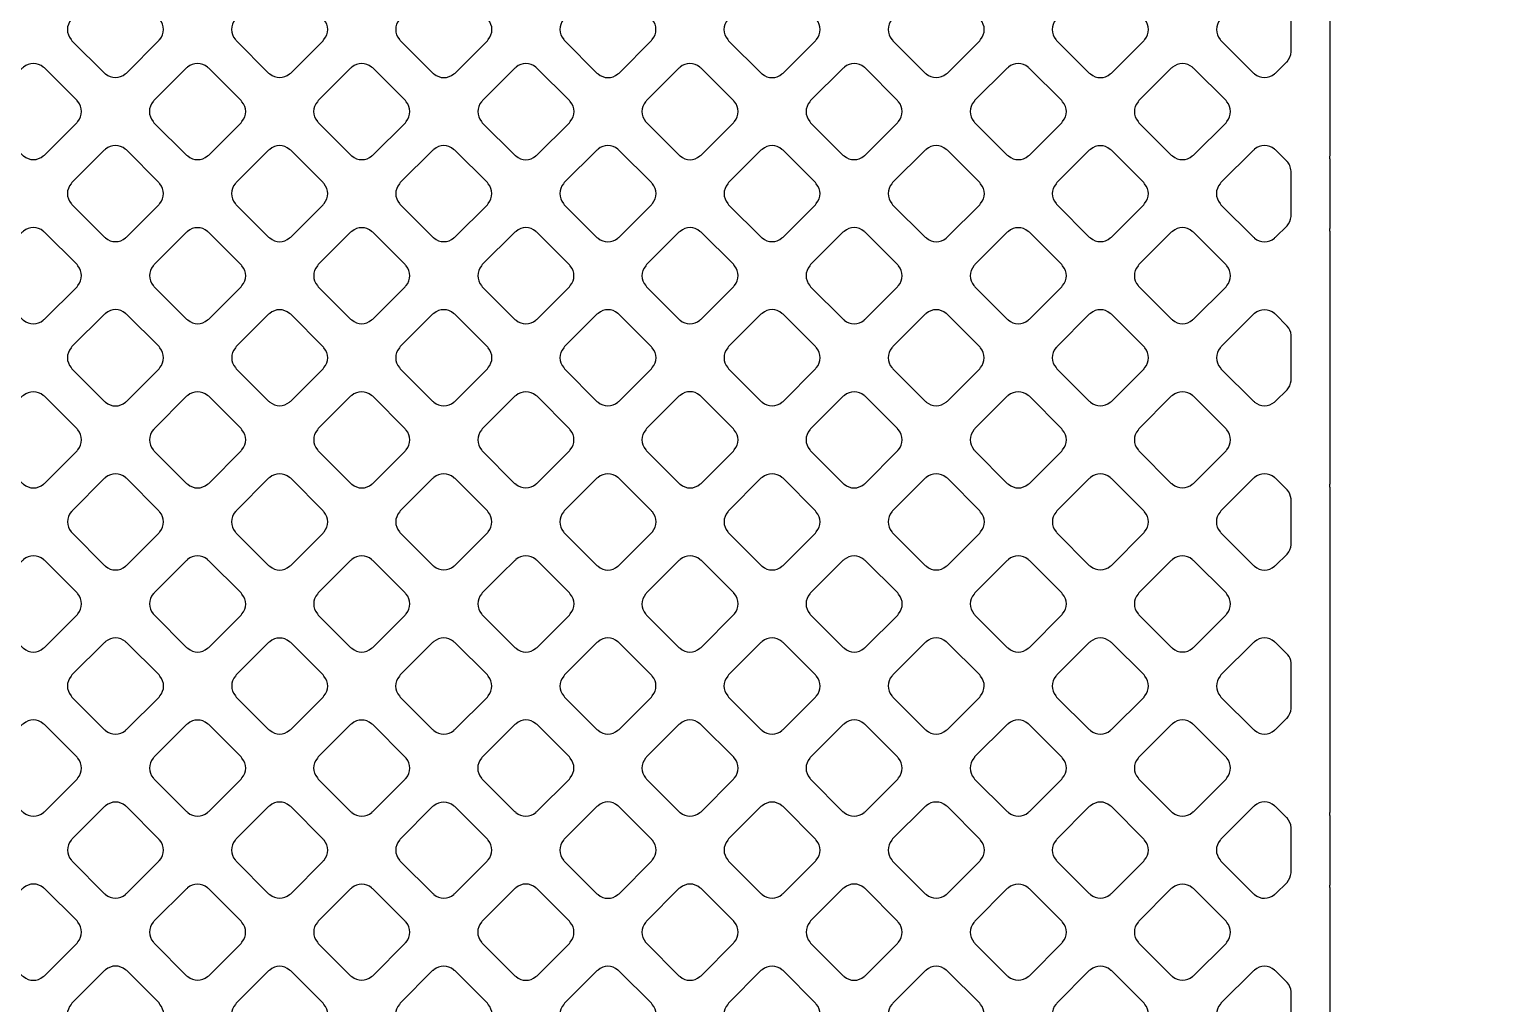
# Model space of a CAD drawing. Header units: millimetres. Extents: x 3440 to 3572, y 2 to 96.
# Drawn here: x 3539.65 to 3541.586, y 51.906 to 53.185 of the extents above; entities that cross this region are included whole.
import ezdxf

# ---------------------------------------------------------------- set-up
doc = ezdxf.new("R2010")
doc.units = ezdxf.units.MM
doc.header["$LTSCALE"] = 23.1
doc.layers.add('gbr-dxf', color=7, linetype='CONTINUOUS')
doc.layers.add('gbr-outline-dxf', color=2, linetype='CONTINUOUS')

msp = doc.modelspace()

# ---------------------------------------------------------------- linework, layer by layer
at = {"layer": 'gbr-dxf'}
for p, q in [((3541.3569, 53.4456), (3541.3569, 53.0185)), ((3541.3569, 53.0146), (3541.3569, 52.9231)), ((3541.3569, 52.9199), (3541.3569, 52.5874)), ((3541.3569, 52.5836), (3541.3569, 52.1564)), ((3541.3569, 52.1525), (3541.3569, 52.061)), ((3541.3569, 52.0579), (3541.3569, 51.7254))]:
    msp.add_line(p, q, dxfattribs=at)
at = {"layer": 'gbr-dxf', "linetype": 'Continuous'}
for points in [[(3539.7043, 53.1715, -0.095756), (3539.7053, 53.1699), (3539.7479, 53.1273, -0.091437), (3539.7494, 53.1264, 0.379731), (3539.7754, 53.1264, -0.096265), (3539.777, 53.1274), (3539.8196, 53.17, -0.095916), (3539.8206, 53.1716, 0.379731), (3539.8206, 53.1976, -0.100266), (3539.8196, 53.1993), (3539.777, 53.2419, -0.087638), (3539.7756, 53.2428, 0.379731), (3539.7496, 53.2428, -0.096265), (3539.7479, 53.2418), (3539.7053, 53.1992, -0.095916), (3539.7043, 53.1975, 0.379731)], [(3539.9198, 53.1717, -0.09572), (3539.9208, 53.1701), (3539.9635, 53.1274, -0.091913), (3539.9651, 53.1264, 0.379731), (3539.991, 53.1264, -0.09572), (3539.9927, 53.1274), (3540.0352, 53.1699, -0.096214), (3540.0362, 53.1716, 0.379672), (3540.0362, 53.1975, -0.092052), (3540.0353, 53.1991), (3539.9925, 53.2418, -0.096206), (3539.9909, 53.2428, 0.379214), (3539.9649, 53.2428, -0.095956), (3539.9633, 53.2418), (3539.9208, 53.1993, -0.096266), (3539.9198, 53.1977, 0.379731)], [(3540.1353, 53.1716, -0.086573), (3540.1362, 53.1701), (3540.179, 53.1273, -0.096931), (3540.1807, 53.1263, 0.379045), (3540.2066, 53.1264, -0.096103), (3540.2083, 53.1273), (3540.2509, 53.1699, -0.096266), (3540.2518, 53.1715, 0.379731), (3540.2518, 53.1975, -0.091558), (3540.2509, 53.1991), (3540.2082, 53.2418, -0.096266), (3540.2065, 53.2428, 0.379731), (3540.1806, 53.2428, -0.09572), (3540.1789, 53.2418), (3540.1363, 53.1992, -0.096214), (3540.1353, 53.1975, 0.379703)], [(3540.3509, 53.1975, 0.379293), (3540.351, 53.1715, -0.087848), (3540.3519, 53.17), (3540.3947, 53.1272, -0.083134), (3540.3961, 53.1264, 0.379289), (3540.422, 53.1263, -0.095506), (3540.4237, 53.1273), (3540.4663, 53.17, -0.095602), (3540.4673, 53.1716, 0.379293), (3540.4672, 53.1975, -0.083235), (3540.4664, 53.1989), (3540.4236, 53.2417, -0.087862), (3540.4221, 53.2427, 0.379506), (3540.3961, 53.2427, -0.098229), (3540.3945, 53.2417), (3540.3519, 53.1991, -0.095796)], [(3540.5664, 53.1715, -0.095756), (3540.5673, 53.1699), (3540.6101, 53.1272, -0.091265), (3540.6116, 53.1263, 0.379731), (3540.6376, 53.1263, -0.09572), (3540.6392, 53.1272), (3540.6818, 53.1699, -0.096266), (3540.6828, 53.1715, 0.379731), (3540.6828, 53.1975, -0.10007), (3540.6818, 53.1992), (3540.6391, 53.2419, -0.087639), (3540.6376, 53.2428, 0.379731), (3540.6117, 53.2428, -0.09572), (3540.61, 53.2418), (3540.5673, 53.1992, -0.095916), (3540.5664, 53.1975, 0.379731)], [(3540.782, 53.1716, -0.095756), (3540.783, 53.1699), (3540.8256, 53.1274, -0.091646), (3540.8271, 53.1264, 0.379731), (3540.8531, 53.1264, -0.09572), (3540.8548, 53.1274), (3540.8972, 53.1699, -0.098737), (3540.8982, 53.1715, 0.379672), (3540.8983, 53.1975, -0.09221), (3540.8973, 53.1991), (3540.8547, 53.2417, -0.095987), (3540.8531, 53.2427, 0.379075), (3540.8271, 53.2426, -0.096265), (3540.8255, 53.2417), (3540.783, 53.1992, -0.095916), (3540.782, 53.1975, 0.379731)], [(3540.9973, 53.1715, -0.08653), (3540.9982, 53.1701), (3541.041, 53.1273, -0.09904), (3541.0427, 53.1263, 0.379293), (3541.0687, 53.1263, -0.09367), (3541.0703, 53.1273), (3541.1129, 53.1699, -0.096332), (3541.1139, 53.1715, 0.379321), (3541.1139, 53.1975, -0.091581), (3541.113, 53.1991), (3541.0702, 53.2418, -0.095796), (3541.0686, 53.2428, 0.378815), (3541.0427, 53.2428, -0.095506), (3541.041, 53.2418), (3540.9983, 53.1991, -0.097464), (3540.9973, 53.1974, 0.378462)], [(3541.213, 53.1975, 0.379293), (3541.213, 53.1715, -0.087314), (3541.2139, 53.17), (3541.2567, 53.1273, -0.086956), (3541.2582, 53.1264, 0.379731), (3541.2841, 53.1264, -0.096265), (3541.2858, 53.1274), (3541.3006, 53.1422), (3541.3007, 53.1423, 0.180539), (3541.306, 53.1551), (3541.306, 53.215, 0.14695), (3541.3017, 53.2257), (3541.2856, 53.2418, -0.087301), (3541.2841, 53.2427, 0.379032), (3541.2582, 53.2427, -0.098229), (3541.2565, 53.2417), (3541.214, 53.1991, -0.095796)], [(3539.5966, 53.0638, -0.087748), (3539.5975, 53.0623), (3539.6403, 53.0195, -0.083134), (3539.6417, 53.0187, 0.379731), (3539.6677, 53.0187, -0.096265), (3539.6693, 53.0196), (3539.7069, 53.0573), (3539.7119, 53.0622, -0.095916), (3539.7129, 53.0639, 0.379731), (3539.7129, 53.0899, -0.082756), (3539.712, 53.0912), (3539.6692, 53.1341, -0.087515), (3539.6677, 53.135, 0.379731), (3539.6417, 53.135, -0.096265), (3539.6401, 53.134), (3539.5975, 53.0914, -0.095916), (3539.5966, 53.0898, 0.379731)], [(3539.812, 53.0639, -0.100032), (3539.813, 53.0622), (3539.8556, 53.0196, -0.095628), (3539.8573, 53.0186, 0.379731), (3539.8832, 53.0186, -0.096265), (3539.8849, 53.0196), (3539.9275, 53.0622, -0.095916), (3539.9285, 53.0638, 0.379731), (3539.9285, 53.0898, -0.096265), (3539.9275, 53.0914), (3539.8849, 53.134, -0.100054), (3539.8832, 53.135, 0.379731), (3539.8572, 53.135, -0.095756), (3539.8556, 53.1341), (3539.813, 53.0915, -0.096266), (3539.812, 53.0899, 0.379731)], [(3540.0276, 53.0898, 0.379293), (3540.0276, 53.0638, -0.083235), (3540.0285, 53.0624), (3540.0713, 53.0196, -0.096332), (3540.0729, 53.0186, 0.379289), (3540.0989, 53.0186, -0.095506), (3540.1005, 53.0196), (3540.1431, 53.0622, -0.095293), (3540.1441, 53.0638, 0.378161), (3540.1441, 53.0897, -0.08894), (3540.1432, 53.0912), (3540.1003, 53.1341, -0.09082), (3540.0987, 53.135, 0.378482), (3540.0728, 53.135, -0.095506), (3540.0712, 53.134), (3540.0285, 53.0914, -0.095602)], [(3540.2432, 53.0637, -0.089644), (3540.2441, 53.0622), (3540.2869, 53.0194, -0.085116), (3540.2883, 53.0185, 0.379162), (3540.3143, 53.0186, -0.096103), (3540.3159, 53.0196), (3540.3586, 53.0622, -0.095916), (3540.3596, 53.0639, 0.379731), (3540.3596, 53.0899, -0.087549), (3540.3586, 53.0913), (3540.3159, 53.134, -0.091913), (3540.3144, 53.135, 0.379731), (3540.2884, 53.135, -0.09572), (3540.2868, 53.134), (3540.2442, 53.0914, -0.096314), (3540.2432, 53.0897, 0.379982)], [(3540.4586, 53.0898, 0.379293), (3540.4586, 53.0638, -0.087748), (3540.4596, 53.0623), (3540.5025, 53.0194, -0.083134), (3540.5039, 53.0185, 0.379289), (3540.5298, 53.0185, -0.095506), (3540.5315, 53.0195), (3540.5741, 53.0621, -0.095602), (3540.5751, 53.0638, 0.379293), (3540.5751, 53.0897, -0.083235), (3540.5742, 53.0911), (3540.5313, 53.134, -0.087978), (3540.5298, 53.135, 0.379672), (3540.5038, 53.135, -0.095612), (3540.5022, 53.134), (3540.4596, 53.0914, -0.095602)], [(3540.6742, 53.0637, -0.095756), (3540.6752, 53.0621), (3540.7177, 53.0195, -0.091646), (3540.7193, 53.0186, 0.379731), (3540.7453, 53.0186, -0.09572), (3540.7469, 53.0195), (3540.7895, 53.0622, -0.096266), (3540.7905, 53.0638, 0.379731), (3540.7905, 53.0898, -0.100032), (3540.7895, 53.0915), (3540.7469, 53.1341, -0.087515), (3540.7455, 53.135, 0.379731), (3540.7195, 53.135, -0.096265), (3540.7178, 53.134), (3540.6752, 53.0913, -0.095916), (3540.6742, 53.0897, 0.379731)], [(3540.8896, 53.0638, -0.082792), (3540.8905, 53.0624), (3540.9334, 53.0196, -0.095602), (3540.935, 53.0186, 0.379293), (3540.961, 53.0186, -0.095956), (3540.9626, 53.0196), (3541.0051, 53.0621, -0.093929), (3541.0061, 53.0637, 0.379731), (3541.0061, 53.0897, -0.087549), (3541.0052, 53.0912), (3540.9623, 53.134, -0.091848), (3540.9608, 53.135, 0.37859), (3540.9349, 53.135, -0.095719), (3540.9332, 53.134), (3540.8906, 53.0914, -0.095935), (3540.8896, 53.0898, 0.379287)], [(3541.1052, 53.0637, -0.087131), (3541.1061, 53.0622), (3541.1487, 53.0196, -0.100011), (3541.1504, 53.0186, 0.378814), (3541.1763, 53.0186, -0.097885), (3541.178, 53.0196), (3541.2207, 53.0622, -0.095796), (3541.2216, 53.0639, 0.379293), (3541.2216, 53.0898, -0.092348), (3541.2207, 53.0914), (3541.1781, 53.134, -0.095916), (3541.1764, 53.1349, 0.379731), (3541.1505, 53.1349, -0.096265), (3541.1488, 53.134), (3541.1062, 53.0913, -0.098), (3541.1052, 53.0896, 0.378936)], [(3539.7043, 52.9562, -0.091558), (3539.7052, 52.9546), (3539.748, 52.9118, -0.087638), (3539.7495, 52.9109, 0.379731), (3539.7755, 52.9109, -0.096265), (3539.7771, 52.9118), (3539.8196, 52.9543, -0.095916), (3539.8206, 52.956, 0.379731), (3539.8206, 52.982, -0.096265), (3539.8196, 52.9836), (3539.7768, 53.0264, -0.083076), (3539.7754, 53.0273, 0.379731), (3539.7495, 53.0273, -0.09572), (3539.7478, 53.0263), (3539.7053, 52.9838, -0.096266), (3539.7043, 52.9821, 0.379731)], [(3539.9198, 52.9561, -0.100032), (3539.9208, 52.9543), (3539.9634, 52.9117, -0.096266), (3539.9651, 52.9108, 0.379731), (3539.991, 52.9108, -0.09572), (3539.9927, 52.9117), (3540.0353, 52.9544, -0.095916), (3540.0363, 52.956, 0.379731), (3540.0363, 52.982, -0.096265), (3540.0353, 52.9836), (3539.9927, 53.0262, -0.100054), (3539.991, 53.0272, 0.379731), (3539.965, 53.0272, -0.096265), (3539.9634, 53.0262), (3539.9208, 52.9837, -0.096266), (3539.9198, 52.982, 0.379731)], [(3540.1354, 52.9819, 0.379293), (3540.1354, 52.956, -0.082756), (3540.1363, 52.9546), (3540.179, 52.9119, -0.096111), (3540.1806, 52.9109, 0.379321), (3540.2066, 52.9109, -0.095506), (3540.2082, 52.9119), (3540.2508, 52.9545, -0.095293), (3540.2518, 52.9561, 0.378252), (3540.2518, 52.982, -0.088275), (3540.2509, 52.9835), (3540.2081, 53.0262, -0.09291), (3540.2065, 53.0272, 0.37859), (3540.1806, 53.0272, -0.095719), (3540.179, 53.0262), (3540.1364, 52.9836, -0.095796)], [(3540.3508, 52.9561, -0.090394), (3540.3518, 52.9545), (3540.3947, 52.9116, -0.086295), (3540.3961, 52.9107, 0.379293), (3540.4221, 52.9107, -0.094048), (3540.4237, 52.9117), (3540.4664, 52.9544, -0.096266), (3540.4674, 52.9561, 0.379731), (3540.4674, 52.982, -0.087314), (3540.4665, 52.9835), (3540.4236, 53.0263, -0.091964), (3540.4221, 53.0273, 0.379731), (3540.3961, 53.0273, -0.096265), (3540.3945, 53.0263), (3540.3518, 52.9836, -0.096128), (3540.3508, 52.982, 0.379155)], [(3540.5665, 52.956, -0.09148), (3540.5674, 52.9545), (3540.6101, 52.9118, -0.090082), (3540.6116, 52.9109, 0.379543), (3540.6376, 52.9109, -0.096117), (3540.6392, 52.9118), (3540.6817, 52.9543, -0.095916), (3540.6827, 52.956, 0.379731), (3540.6827, 52.982, -0.096265), (3540.6817, 52.9836), (3540.639, 53.0263, -0.083081), (3540.6376, 53.0272, 0.379415), (3540.6117, 53.0272, -0.098229), (3540.61, 53.0262), (3540.5674, 52.9836, -0.095796), (3540.5665, 52.982, 0.378815)], [(3540.7819, 52.9561, -0.100032), (3540.7829, 52.9543), (3540.8255, 52.9117, -0.096214), (3540.8272, 52.9108, 0.379672), (3540.8531, 52.9107, -0.095612), (3540.8547, 52.9117), (3540.8974, 52.9544, -0.095589), (3540.8984, 52.956, 0.378718), (3540.8984, 52.9819, -0.098137), (3540.8974, 52.9836), (3540.8548, 53.0262, -0.099711), (3540.8531, 53.0272, 0.379214), (3540.8271, 53.0272, -0.096625), (3540.8255, 53.0262), (3540.7829, 52.9837, -0.096266), (3540.7819, 52.982, 0.379731)], [(3540.9975, 52.956, -0.083235), (3540.9984, 52.9546), (3541.0411, 52.9119, -0.095916), (3541.0427, 52.9109, 0.379731), (3541.0687, 52.9109, -0.096265), (3541.0703, 52.9119), (3541.1128, 52.9544, -0.096314), (3541.1138, 52.956, 0.379982), (3541.1138, 52.982, -0.087034), (3541.1129, 52.9835), (3541.0702, 53.0262, -0.093673), (3541.0686, 53.0271, 0.379069), (3541.0427, 53.0271, -0.098229), (3541.041, 53.0261), (3540.9985, 52.9836, -0.095916), (3540.9975, 52.982, 0.379731)], [(3541.2129, 52.982, 0.378209), (3541.2129, 52.9561, -0.096842), (3541.2139, 52.9544), (3541.2566, 52.9117, -0.097357), (3541.2582, 52.9107, 0.379062), (3541.2841, 52.9107, -0.096225), (3541.2858, 52.9117), (3541.3007, 52.9266), (3541.3007, 52.9267, 0.173705), (3541.306, 52.939), (3541.306, 52.9984, 0.101113), (3541.3042, 53.0062, 0.079067), (3541.3007, 53.0114, -0.034501), (3541.3005, 53.0115), (3541.2857, 53.0264, -0.088207), (3541.2842, 53.0273, 0.379321), (3541.2582, 53.0273, -0.09527), (3541.2566, 53.0263), (3541.2138, 52.9836, -0.095293)], [(3539.5964, 52.8483, -0.091558), (3539.5974, 52.8467), (3539.6402, 52.8039, -0.087516), (3539.6417, 52.803, 0.379731), (3539.6677, 52.803, -0.09572), (3539.6693, 52.804), (3539.712, 52.8467, -0.096266), (3539.713, 52.8484, 0.379731), (3539.713, 52.8743, -0.087314), (3539.7121, 52.8758), (3539.6693, 52.9186, -0.091913), (3539.6677, 52.9196, 0.379731), (3539.6417, 52.9196, -0.09572), (3539.6401, 52.9186), (3539.5974, 52.8759, -0.096266), (3539.5964, 52.8743, 0.379731)], [(3539.8121, 52.8484, -0.09572), (3539.8131, 52.8467), (3539.8558, 52.804, -0.091913), (3539.8574, 52.8031, 0.379731), (3539.8834, 52.8031, -0.095865), (3539.885, 52.804), (3539.9275, 52.8465, -0.095628), (3539.9285, 52.8482, 0.379731), (3539.9285, 52.8742, -0.091745), (3539.9275, 52.8757), (3539.8848, 52.9184, -0.096121), (3539.8832, 52.9194, 0.379731), (3539.8572, 52.9194, -0.09572), (3539.8556, 52.9184), (3539.8131, 52.876, -0.096266), (3539.8121, 52.8743, 0.379731)], [(3540.0277, 52.8482, -0.099825), (3540.0287, 52.8465), (3540.0711, 52.804, -0.095958), (3540.0728, 52.8031, 0.379731), (3540.0987, 52.8031, -0.09572), (3540.1004, 52.804), (3540.143, 52.8467, -0.096266), (3540.144, 52.8483, 0.379731), (3540.144, 52.8743, -0.09572), (3540.143, 52.8759), (3540.1005, 52.9184, -0.100054), (3540.0988, 52.9194, 0.379731), (3540.0728, 52.9194, -0.096265), (3540.0712, 52.9184), (3540.0286, 52.8758, -0.095916), (3540.0277, 52.8742, 0.379731)], [(3540.2431, 52.8743, 0.379214), (3540.2431, 52.8483, -0.087784), (3540.244, 52.8468), (3540.287, 52.8039, -0.083134), (3540.2884, 52.803, 0.379289), (3540.3143, 52.803, -0.095506), (3540.316, 52.804), (3540.3586, 52.8467, -0.097795), (3540.3596, 52.8483, 0.378499), (3540.3596, 52.8742, -0.0827), (3540.3587, 52.8756), (3540.3157, 52.9186, -0.087645), (3540.3143, 52.9195, 0.378633), (3540.2884, 52.9195, -0.095886), (3540.2867, 52.9185), (3540.2441, 52.8759, -0.095602)], [(3540.4587, 52.8482, -0.09082), (3540.4596, 52.8467), (3540.5024, 52.8039, -0.08661), (3540.5038, 52.803, 0.378984), (3540.5298, 52.803, -0.096117), (3540.5314, 52.804), (3540.5391, 52.8118), (3540.5741, 52.8467, -0.096214), (3540.5751, 52.8484, 0.379672), (3540.5751, 52.8743, -0.087343), (3540.5742, 52.8758), (3540.5314, 52.9185, -0.091703), (3540.5299, 52.9195, 0.379293), (3540.5039, 52.9194, -0.096625), (3540.5023, 52.9185), (3540.4597, 52.8758, -0.098), (3540.4587, 52.8742, 0.378845)], [(3540.6742, 52.8743, 0.379293), (3540.6742, 52.8483, -0.092348), (3540.6751, 52.8468), (3540.718, 52.804, -0.087638), (3540.7194, 52.803, 0.379731), (3540.7454, 52.803, -0.095756), (3540.747, 52.804), (3540.7895, 52.8465, -0.096023), (3540.7905, 52.8482, 0.379672), (3540.7905, 52.8741, -0.096157), (3540.7896, 52.8757), (3540.7467, 52.9186, -0.083), (3540.7453, 52.9195, 0.378906), (3540.7194, 52.9195, -0.095866), (3540.7177, 52.9185), (3540.6751, 52.8759, -0.095796)], [(3540.8897, 52.8742, 0.379293), (3540.8897, 52.8482, -0.100032), (3540.8907, 52.8465), (3540.9332, 52.804, -0.096023), (3540.9348, 52.8031, 0.379672), (3540.9608, 52.803, -0.096157), (3540.9624, 52.804), (3541.0051, 52.8467, -0.095796), (3541.0061, 52.8483, 0.379293), (3541.0061, 52.8743, -0.096625), (3541.0051, 52.8759), (3540.9626, 52.9184, -0.100151), (3540.9609, 52.9194, 0.379289), (3540.9349, 52.9194, -0.095866), (3540.9333, 52.9184), (3540.8907, 52.8758, -0.095796)], [(3541.1052, 52.8742, 0.379293), (3541.1052, 52.8483, -0.083235), (3541.1061, 52.8469), (3541.1489, 52.8041, -0.096332), (3541.1505, 52.8031, 0.379289), (3541.1765, 52.8031, -0.095506), (3541.1781, 52.804), (3541.2207, 52.8466, -0.095364), (3541.2216, 52.8482, 0.378209), (3541.2216, 52.8741, -0.090394), (3541.2207, 52.8757), (3541.1778, 52.9185, -0.090119), (3541.1763, 52.9195, 0.379075), (3541.1504, 52.9194, -0.09572), (3541.1487, 52.9185), (3541.1061, 52.8759, -0.095602)], [(3539.7043, 52.7405, -0.09572), (3539.7053, 52.7389), (3539.748, 52.6962, -0.091913), (3539.7495, 52.6952, 0.379731), (3539.7755, 52.6952, -0.09572), (3539.7771, 52.6962), (3539.8198, 52.7388, -0.096266), (3539.8207, 52.7405, 0.379731), (3539.8207, 52.7664, -0.100032), (3539.8197, 52.7681), (3539.777, 52.8109, -0.087516), (3539.7756, 52.8118, 0.379731), (3539.7496, 52.8118, -0.09572), (3539.7479, 52.8108), (3539.7053, 52.7681, -0.096266), (3539.7043, 52.7665, 0.379731)], [(3539.92, 52.7405, -0.096265), (3539.9209, 52.7389), (3539.9635, 52.6963, -0.091913), (3539.9651, 52.6954, 0.379731), (3539.991, 52.6954, -0.09572), (3539.9927, 52.6963), (3540.0352, 52.7388, -0.096266), (3540.0362, 52.7405, 0.379731), (3540.0362, 52.7665, -0.091558), (3540.0352, 52.768), (3539.9926, 52.8106, -0.095916), (3539.991, 52.8116, 0.379731), (3539.965, 52.8116, -0.096265), (3539.9634, 52.8106), (3539.9209, 52.7681, -0.095916), (3539.92, 52.7665, 0.379731)], [(3540.1353, 52.7405, -0.087314), (3540.1362, 52.739), (3540.1789, 52.6963, -0.09979), (3540.1806, 52.6953, 0.379731), (3540.2066, 52.6953, -0.09572), (3540.2082, 52.6962), (3540.2509, 52.7389, -0.096266), (3540.2518, 52.7405, 0.379731), (3540.2518, 52.7665, -0.091558), (3540.2509, 52.768), (3540.2082, 52.8107, -0.096266), (3540.2065, 52.8117, 0.379731), (3540.1806, 52.8117, -0.09572), (3540.1789, 52.8107), (3540.1363, 52.7681, -0.096266), (3540.1353, 52.7664, 0.379731)], [(3540.351, 52.7405, -0.087686), (3540.3519, 52.739), (3540.3947, 52.6962, -0.083651), (3540.3961, 52.6953, 0.379289), (3540.422, 52.6953, -0.095866), (3540.4237, 52.6963), (3540.4663, 52.739, -0.098124), (3540.4673, 52.7406, 0.378499), (3540.4673, 52.7665, -0.082324), (3540.4664, 52.7679), (3540.4236, 52.8108, -0.086829), (3540.4221, 52.8117, 0.378482), (3540.3962, 52.8117, -0.097902), (3540.3945, 52.8107), (3540.3519, 52.7681, -0.098209), (3540.351, 52.7664, 0.379506)], [(3540.5664, 52.7665, 0.379032), (3540.5664, 52.7406, -0.096333), (3540.5674, 52.7389), (3540.6102, 52.6961, -0.089379), (3540.6117, 52.6952, 0.378821), (3540.6376, 52.6952, -0.096119), (3540.6392, 52.6962), (3540.6818, 52.7388, -0.096266), (3540.6828, 52.7405, 0.379731), (3540.6828, 52.7664, -0.100032), (3540.6818, 52.7681), (3540.6391, 52.8109, -0.087857), (3540.6376, 52.8118, 0.379672), (3540.6117, 52.8118, -0.096157), (3540.61, 52.8108), (3540.5673, 52.7681, -0.096105)], [(3540.782, 52.7405, -0.096265), (3540.783, 52.7389), (3540.8256, 52.6963, -0.091964), (3540.8271, 52.6954, 0.379731), (3540.8531, 52.6954, -0.096265), (3540.8548, 52.6963), (3540.8973, 52.7388, -0.095916), (3540.8982, 52.7405, 0.379731), (3540.8982, 52.7665, -0.091745), (3540.8973, 52.768), (3540.8547, 52.8106, -0.095916), (3540.8531, 52.8116, 0.379731), (3540.8271, 52.8116, -0.096265), (3540.8255, 52.8106), (3540.783, 52.7681, -0.095916), (3540.782, 52.7665, 0.379731)], [(3540.9973, 52.7664, 0.379293), (3540.9974, 52.7405, -0.087748), (3540.9983, 52.739), (3541.041, 52.6963, -0.09979), (3541.0427, 52.6953, 0.379289), (3541.0686, 52.6952, -0.095866), (3541.0703, 52.6962), (3541.113, 52.7389, -0.095602), (3541.1139, 52.7405, 0.379214), (3541.1139, 52.7665, -0.092348), (3541.113, 52.768), (3541.0703, 52.8107, -0.096332), (3541.0686, 52.8117, 0.379289), (3541.0427, 52.8117, -0.095506), (3541.041, 52.8108), (3540.9983, 52.768, -0.095602)], [(3541.2131, 52.7406, -0.095756), (3541.214, 52.7389), (3541.2566, 52.6963, -0.095535), (3541.2582, 52.6954, 0.379293), (3541.2842, 52.6954, -0.096625), (3541.2858, 52.6964), (3541.3007, 52.7112), (3541.3007, 52.7113, 0.169784), (3541.306, 52.7233), (3541.306, 52.7833, 0.165568), (3541.3011, 52.7952), (3541.2857, 52.8106, -0.095796), (3541.2841, 52.8116, 0.379293), (3541.2581, 52.8116, -0.095956), (3541.2565, 52.8106), (3541.2141, 52.7681, -0.096214), (3541.2131, 52.7665, 0.379672)], [(3539.5966, 52.6328, -0.087314), (3539.5975, 52.6313), (3539.6404, 52.5884, -0.083056), (3539.6418, 52.5875, 0.379731), (3539.6678, 52.5875, -0.09572), (3539.6694, 52.5885), (3539.712, 52.6311, -0.096266), (3539.713, 52.6327, 0.379731), (3539.713, 52.6587, -0.082756), (3539.7121, 52.6601), (3539.6692, 52.703, -0.087516), (3539.6677, 52.7039, 0.379731), (3539.6417, 52.7039, -0.09572), (3539.6401, 52.703), (3539.5975, 52.6604, -0.096266), (3539.5966, 52.6588, 0.379731)], [(3539.8121, 52.6327, -0.099812), (3539.8131, 52.631), (3539.8556, 52.5885, -0.095628), (3539.8573, 52.5875, 0.379731), (3539.8832, 52.5875, -0.096265), (3539.8849, 52.5885), (3539.9275, 52.6311, -0.095916), (3539.9285, 52.6328, 0.379731), (3539.9285, 52.6588, -0.096265), (3539.9275, 52.6604), (3539.885, 52.7029, -0.09979), (3539.8833, 52.7039, 0.379731), (3539.8573, 52.7039, -0.09572), (3539.8557, 52.7029), (3539.8131, 52.6603, -0.096266), (3539.8121, 52.6587, 0.379731)], [(3540.0277, 52.6328, -0.09572), (3540.0286, 52.6312), (3540.0713, 52.5885, -0.091913), (3540.0729, 52.5875, 0.379731), (3540.0989, 52.5875, -0.09572), (3540.1005, 52.5885), (3540.143, 52.631, -0.096266), (3540.144, 52.6327, 0.379731), (3540.144, 52.6586, -0.091558), (3540.143, 52.6602), (3540.1003, 52.7029, -0.096266), (3540.0987, 52.7039, 0.379731), (3540.0727, 52.7039, -0.09572), (3540.0711, 52.7029), (3540.0286, 52.6604, -0.096266), (3540.0277, 52.6588, 0.379731)], [(3540.2431, 52.6327, -0.087248), (3540.244, 52.6312), (3540.2866, 52.5886, -0.099849), (3540.2883, 52.5876, 0.379293), (3540.3143, 52.5876, -0.096625), (3540.3159, 52.5886), (3540.3585, 52.6312, -0.096627), (3540.3595, 52.6328, 0.379229), (3540.3596, 52.6588, -0.09148), (3540.3586, 52.6603), (3540.316, 52.703, -0.095602), (3540.3143, 52.7039, 0.379293), (3540.2884, 52.7039, -0.095956), (3540.2867, 52.7029), (3540.2441, 52.6603, -0.096111), (3540.2431, 52.6586, 0.379321)], [(3540.4587, 52.6328, -0.091745), (3540.4596, 52.6313), (3540.5024, 52.5884, -0.087516), (3540.5039, 52.5875, 0.379731), (3540.5299, 52.5875, -0.09572), (3540.5315, 52.5885), (3540.574, 52.631, -0.096214), (3540.575, 52.6327, 0.379672), (3540.575, 52.6586, -0.096462), (3540.5741, 52.6603), (3540.5312, 52.7031, -0.084029), (3540.5298, 52.704, 0.379293), (3540.5039, 52.704, -0.095956), (3540.5022, 52.703), (3540.4707, 52.6715), (3540.4596, 52.6604, -0.095935), (3540.4587, 52.6588, 0.379731)], [(3540.6742, 52.6327, -0.095), (3540.6752, 52.6311), (3540.7178, 52.5885, -0.09052), (3540.7193, 52.5875, 0.379293), (3540.7453, 52.5875, -0.096625), (3540.7469, 52.5885), (3540.7895, 52.6311, -0.095916), (3540.7905, 52.6328, 0.379731), (3540.7905, 52.6587, -0.099825), (3540.7895, 52.6604), (3540.7469, 52.703, -0.086956), (3540.7455, 52.7039, 0.379731), (3540.7195, 52.7039, -0.096265), (3540.7178, 52.703), (3540.6752, 52.6603, -0.098209), (3540.6742, 52.6587, 0.379155)], [(3540.8897, 52.6328, -0.096265), (3540.8907, 52.6312), (3540.9334, 52.5885, -0.091964), (3540.935, 52.5875, 0.379731), (3540.9609, 52.5875, -0.096265), (3540.9626, 52.5885), (3541.0051, 52.631, -0.095916), (3541.0061, 52.6327, 0.379731), (3541.0061, 52.6586, -0.091745), (3541.0051, 52.6602), (3540.9624, 52.7029, -0.095916), (3540.9608, 52.7039, 0.379731), (3540.9348, 52.7039, -0.095756), (3540.9332, 52.7029), (3540.8907, 52.6604, -0.095628), (3540.8897, 52.6588, 0.379731)], [(3541.1052, 52.6326, -0.087314), (3541.1061, 52.6312), (3541.1487, 52.5886, -0.100115), (3541.1504, 52.5876, 0.379672), (3541.1763, 52.5875, -0.096157), (3541.178, 52.5885), (3541.2207, 52.6312, -0.095796), (3541.2216, 52.6328, 0.378943), (3541.2216, 52.6588, -0.092061), (3541.2207, 52.6603), (3541.1781, 52.703, -0.095602), (3541.1764, 52.7039, 0.379293), (3541.1505, 52.7039, -0.095956), (3541.1488, 52.7029), (3541.1062, 52.6602, -0.096266), (3541.1052, 52.6586, 0.379731)], [(3539.7044, 52.525, -0.091685), (3539.7054, 52.5234), (3539.7481, 52.4807, -0.087297), (3539.7495, 52.4798, 0.379731), (3539.7755, 52.4798, -0.09572), (3539.7771, 52.4808), (3539.8196, 52.5233, -0.096266), (3539.8206, 52.5249, 0.379731), (3539.8206, 52.5509, -0.096248), (3539.8196, 52.5526), (3539.777, 52.5952, -0.083134), (3539.7756, 52.5961, 0.379731), (3539.7496, 52.5961, -0.096265), (3539.7479, 52.5952), (3539.7054, 52.5526, -0.095916), (3539.7044, 52.551, 0.379731)], [(3539.9198, 52.525, -0.099825), (3539.9208, 52.5233), (3539.9634, 52.4807, -0.096266), (3539.9651, 52.4797, 0.379731), (3539.991, 52.4797, -0.09572), (3539.9927, 52.4807), (3540.0353, 52.5233, -0.096266), (3540.0363, 52.525, 0.379731), (3540.0363, 52.5509, -0.096225), (3540.0353, 52.5526), (3539.9927, 52.5952, -0.100054), (3539.991, 52.5962, 0.379731), (3539.965, 52.5962, -0.096265), (3539.9634, 52.5952), (3539.9208, 52.5526, -0.095916), (3539.9198, 52.551, 0.379731)], [(3540.1354, 52.5249, -0.082756), (3540.1363, 52.5235), (3540.179, 52.4809, -0.096332), (3540.1806, 52.4799, 0.379289), (3540.2066, 52.4799, -0.095778), (3540.2082, 52.4808), (3540.2331, 52.5057), (3540.2508, 52.5234, -0.096227), (3540.2517, 52.525, 0.379324), (3540.2517, 52.5509, -0.087254), (3540.2508, 52.5524), (3540.2081, 52.5952, -0.091364), (3540.2065, 52.5961, 0.379214), (3540.1806, 52.5961, -0.096625), (3540.1789, 52.5951), (3540.1364, 52.5525, -0.096266), (3540.1354, 52.5509, 0.379731)], [(3540.3508, 52.525, -0.091663), (3540.3518, 52.5234), (3540.3946, 52.4806, -0.087638), (3540.3961, 52.4797, 0.379321), (3540.422, 52.4797, -0.09527), (3540.4236, 52.4806), (3540.4664, 52.5234, -0.095602), (3540.4674, 52.525, 0.378943), (3540.4674, 52.551, -0.087343), (3540.4665, 52.5524), (3540.4236, 52.5953, -0.091364), (3540.4221, 52.5962, 0.379293), (3540.3961, 52.5962, -0.095956), (3540.3945, 52.5952), (3540.3518, 52.5526, -0.096266), (3540.3508, 52.5509, 0.379731)], [(3540.5665, 52.525, -0.091685), (3540.5674, 52.5234), (3540.6101, 52.4807, -0.087297), (3540.6116, 52.4798, 0.379731), (3540.6376, 52.4798, -0.09572), (3540.6392, 52.4808), (3540.6817, 52.5233, -0.096227), (3540.6827, 52.525, 0.379494), (3540.6827, 52.5509, -0.098572), (3540.6817, 52.5526), (3540.639, 52.5953, -0.083374), (3540.6376, 52.5962, 0.379245), (3540.6117, 52.5962, -0.096265), (3540.61, 52.5952), (3540.5675, 52.5526, -0.095916), (3540.5665, 52.551, 0.379731)], [(3540.7819, 52.5251, -0.099313), (3540.7829, 52.5234), (3540.8256, 52.4807, -0.093281), (3540.8272, 52.4797, 0.378695), (3540.8531, 52.4797, -0.096157), (3540.8548, 52.4807), (3540.8974, 52.5233, -0.095796), (3540.8984, 52.525, 0.379293), (3540.8984, 52.5509, -0.09572), (3540.8974, 52.5526), (3540.8548, 52.5952, -0.09979), (3540.8531, 52.5962, 0.379731), (3540.8271, 52.5962, -0.09572), (3540.8255, 52.5952), (3540.7829, 52.5526, -0.095935), (3540.7819, 52.551, 0.378845)], [(3540.9975, 52.5509, 0.37908), (3540.9975, 52.525, -0.085575), (3540.9984, 52.5235), (3541.0411, 52.4808, -0.095602), (3541.0427, 52.4799, 0.379293), (3541.0687, 52.4799, -0.095956), (3541.0703, 52.4809), (3541.1128, 52.5234, -0.096266), (3541.1138, 52.525, 0.379731), (3541.1138, 52.551, -0.08798), (3541.1129, 52.5524), (3541.0702, 52.5951, -0.092342), (3541.0686, 52.5961, 0.379506), (3541.0427, 52.5961, -0.098229), (3541.041, 52.5951), (3540.9984, 52.5525, -0.095602)], [(3541.2129, 52.525, -0.087305), (3541.2138, 52.5235), (3541.2567, 52.4806, -0.086842), (3541.2582, 52.4797, 0.379214), (3541.2841, 52.4797, -0.096625), (3541.2858, 52.4807), (3541.301, 52.4958, 0.169599), (3541.306, 52.508), (3541.306, 52.5683, 0.161383), (3541.3011, 52.5799), (3541.2858, 52.5952, -0.096314), (3541.2841, 52.5962, 0.379289), (3541.2582, 52.5962, -0.095506), (3541.2566, 52.5953), (3541.2138, 52.5525, -0.095935), (3541.2129, 52.5509, 0.379196)], [(3539.5966, 52.4171, -0.091685), (3539.5975, 52.4156), (3539.6402, 52.3729, -0.087297), (3539.6417, 52.372, 0.379731), (3539.6677, 52.372, -0.09572), (3539.6693, 52.373), (3539.712, 52.4157, -0.096266), (3539.713, 52.4173, 0.379731), (3539.713, 52.4433, -0.087314), (3539.7121, 52.4448), (3539.6694, 52.4875, -0.091964), (3539.6678, 52.4884, 0.379731), (3539.6419, 52.4884, -0.096265), (3539.6402, 52.4874), (3539.5975, 52.4448, -0.095916), (3539.5966, 52.4431, 0.379731)], [(3539.8121, 52.4173, -0.09572), (3539.8131, 52.4157), (3539.8558, 52.373, -0.091913), (3539.8574, 52.372, 0.379731), (3539.8834, 52.372, -0.09572), (3539.885, 52.373), (3539.9275, 52.4155, -0.096266), (3539.9285, 52.4171, 0.379731), (3539.9285, 52.4431, -0.092139), (3539.9275, 52.4447), (3539.8848, 52.4874, -0.096558), (3539.8832, 52.4884, 0.379731), (3539.8572, 52.4884, -0.09572), (3539.8556, 52.4874), (3539.8131, 52.4449, -0.096266), (3539.8121, 52.4433, 0.379731)], [(3540.0277, 52.4172, -0.100032), (3540.0287, 52.4155), (3540.0711, 52.373, -0.096266), (3540.0728, 52.372, 0.379731), (3540.0987, 52.372, -0.09572), (3540.1004, 52.373), (3540.143, 52.4156, -0.096266), (3540.144, 52.4173, 0.379731), (3540.144, 52.4432, -0.09572), (3540.143, 52.4449), (3540.1005, 52.4874, -0.09979), (3540.0988, 52.4884, 0.379731), (3540.0728, 52.4884, -0.09572), (3540.0712, 52.4874), (3540.0286, 52.4448, -0.096266), (3540.0277, 52.4432, 0.379731)], [(3540.2431, 52.4173, -0.087748), (3540.244, 52.4158), (3540.287, 52.3729, -0.083056), (3540.2884, 52.372, 0.379731), (3540.3143, 52.372, -0.09572), (3540.316, 52.373), (3540.3586, 52.4156, -0.096266), (3540.3596, 52.4172, 0.379731), (3540.3596, 52.4432, -0.083522), (3540.3587, 52.4446), (3540.3157, 52.4875, -0.087516), (3540.3143, 52.4884, 0.379731), (3540.2883, 52.4884, -0.09572), (3540.2867, 52.4874), (3540.269, 52.4697), (3540.2441, 52.4449, -0.095916), (3540.2431, 52.4432, 0.379731)], [(3540.4586, 52.4431, 0.379293), (3540.4586, 52.4171, -0.09185), (3540.4596, 52.4156), (3540.5023, 52.3729, -0.087638), (3540.5038, 52.372, 0.379289), (3540.5297, 52.372, -0.095506), (3540.5313, 52.3729), (3540.5741, 52.4157, -0.095602), (3540.5751, 52.4173, 0.379293), (3540.5751, 52.4433, -0.087748), (3540.5742, 52.4448), (3540.5315, 52.4875, -0.092072), (3540.5299, 52.4884, 0.379506), (3540.504, 52.4884, -0.098229), (3540.5023, 52.4874), (3540.4596, 52.4447, -0.095796)], [(3540.6742, 52.4173, -0.095612), (3540.6752, 52.4157), (3540.7179, 52.373, -0.091703), (3540.7195, 52.372, 0.378943), (3540.7454, 52.372, -0.095506), (3540.747, 52.373), (3540.7896, 52.4156, -0.095364), (3540.7906, 52.4172, 0.378209), (3540.7906, 52.4431, -0.093319), (3540.7896, 52.4447), (3540.7469, 52.4874, -0.097678), (3540.7452, 52.4884, 0.379032), (3540.7193, 52.4884, -0.095973), (3540.7177, 52.4874), (3540.6752, 52.4449, -0.096214), (3540.6742, 52.4433, 0.379672)], [(3540.8897, 52.4172, -0.098104), (3540.8907, 52.4155), (3540.9333, 52.373, -0.09441), (3540.9349, 52.372, 0.379069), (3540.9608, 52.372, -0.096117), (3540.9625, 52.373), (3541.0051, 52.4157, -0.095796), (3541.0061, 52.4173, 0.378906), (3541.0061, 52.4432, -0.095866), (3541.0051, 52.4449), (3540.9626, 52.4874, -0.099849), (3540.9609, 52.4884, 0.379293), (3540.9349, 52.4884, -0.096625), (3540.9333, 52.4874), (3540.8907, 52.4448, -0.096214), (3540.8898, 52.4432, 0.379982)], [(3541.1052, 52.4172, -0.082756), (3541.1061, 52.4159), (3541.1489, 52.373, -0.096266), (3541.1505, 52.3721, 0.379731), (3541.1765, 52.3721, -0.09572), (3541.1781, 52.373), (3541.2206, 52.4155, -0.096266), (3541.2216, 52.4172, 0.379731), (3541.2216, 52.4431, -0.08798), (3541.2207, 52.4446), (3541.1779, 52.4874, -0.092126), (3541.1763, 52.4884, 0.379731), (3541.1503, 52.4884, -0.09572), (3541.1487, 52.4874), (3541.1062, 52.4449, -0.096266), (3541.1052, 52.4432, 0.379731)], [(3539.7043, 52.3095, -0.09572), (3539.7053, 52.3078), (3539.748, 52.2651, -0.091913), (3539.7495, 52.2642, 0.379731), (3539.7755, 52.2642, -0.09572), (3539.7771, 52.2652), (3539.8198, 52.3078, -0.096266), (3539.8207, 52.3094, 0.379731), (3539.8207, 52.3354, -0.100032), (3539.8197, 52.3371), (3539.777, 52.3798, -0.087516), (3539.7756, 52.3807, 0.379731), (3539.7496, 52.3807, -0.09572), (3539.7479, 52.3798), (3539.7053, 52.3371, -0.096266), (3539.7043, 52.3354, 0.379731)], [(3539.92, 52.3095, -0.096265), (3539.9209, 52.3079), (3539.9635, 52.2653, -0.091964), (3539.9651, 52.2643, 0.379731), (3539.991, 52.2643, -0.096265), (3539.9927, 52.2653), (3540.0174, 52.29), (3540.0352, 52.3078, -0.096266), (3540.0362, 52.3094, 0.379731), (3540.0362, 52.3354, -0.091558), (3540.0352, 52.337), (3539.9926, 52.3796, -0.095916), (3539.991, 52.3805, 0.379731), (3539.965, 52.3805, -0.096265), (3539.9634, 52.3796), (3539.9209, 52.3371, -0.095916), (3539.92, 52.3355, 0.379731)], [(3540.1353, 52.3094, -0.087314), (3540.1362, 52.3079), (3540.1789, 52.2652, -0.09979), (3540.1806, 52.2642, 0.379731), (3540.2066, 52.2642, -0.09572), (3540.2082, 52.2652), (3540.2509, 52.3078, -0.096266), (3540.2518, 52.3095, 0.379731), (3540.2518, 52.3354, -0.091558), (3540.2509, 52.337), (3540.2082, 52.3797, -0.096266), (3540.2065, 52.3807, 0.379731), (3540.1806, 52.3807, -0.09572), (3540.1789, 52.3797), (3540.1363, 52.337, -0.096266), (3540.1353, 52.3354, 0.379731)], [(3540.351, 52.3094, -0.087748), (3540.3519, 52.308), (3540.3947, 52.2652, -0.083134), (3540.3961, 52.2643, 0.379731), (3540.422, 52.2643, -0.096265), (3540.4237, 52.2653), (3540.4663, 52.3079, -0.096266), (3540.4672, 52.3095, 0.379731), (3540.4672, 52.3355, -0.082756), (3540.4664, 52.3369), (3540.4236, 52.3797, -0.087515), (3540.4221, 52.3806, 0.379731), (3540.3961, 52.3806, -0.096265), (3540.3945, 52.3796), (3540.3519, 52.3371, -0.095916), (3540.351, 52.3354, 0.379731)], [(3540.5663, 52.3095, -0.095527), (3540.5673, 52.3079), (3540.6101, 52.2651, -0.09197), (3540.6116, 52.2642, 0.379293), (3540.6376, 52.2642, -0.09572), (3540.6392, 52.2652), (3540.6818, 52.3078, -0.096266), (3540.6828, 52.3094, 0.379731), (3540.6828, 52.3354, -0.100032), (3540.6818, 52.3371), (3540.6391, 52.3798, -0.087856), (3540.6376, 52.3807, 0.379672), (3540.6117, 52.3808, -0.095612), (3540.61, 52.3798), (3540.5673, 52.3371, -0.095535), (3540.5663, 52.3354, 0.378858)], [(3540.782, 52.3095, -0.096265), (3540.783, 52.3079), (3540.8256, 52.2653, -0.091964), (3540.8271, 52.2643, 0.379731), (3540.8531, 52.2643, -0.096265), (3540.8548, 52.2653), (3540.8972, 52.3078, -0.098737), (3540.8982, 52.3095, 0.379672), (3540.8983, 52.3354, -0.092597), (3540.8973, 52.337), (3540.8547, 52.3796, -0.096915), (3540.8531, 52.3806, 0.379032), (3540.8271, 52.3806, -0.096117), (3540.8255, 52.3796), (3540.783, 52.3371, -0.095916), (3540.782, 52.3355, 0.379731)], [(3540.9973, 52.3095, -0.086317), (3540.9982, 52.308), (3541.041, 52.2652, -0.099113), (3541.0427, 52.2642, 0.379032), (3541.0687, 52.2642, -0.095973), (3541.0703, 52.2652), (3541.113, 52.3079, -0.095602), (3541.1139, 52.3095, 0.379214), (3541.1139, 52.3354, -0.092348), (3541.113, 52.337), (3541.0703, 52.3797, -0.096332), (3541.0686, 52.3807, 0.379289), (3541.0427, 52.3807, -0.095506), (3541.041, 52.3797), (3540.9983, 52.337, -0.097795), (3540.9973, 52.3354, 0.378462)], [(3541.213, 52.3094, -0.087748), (3541.2139, 52.308), (3541.2567, 52.2652, -0.087638), (3541.2582, 52.2643, 0.379731), (3541.2841, 52.2643, -0.096265), (3541.2858, 52.2653), (3541.3006, 52.2801), (3541.3007, 52.2802, 0.180539), (3541.306, 52.2931), (3541.306, 52.3529, 0.147296), (3541.3017, 52.3636), (3541.2856, 52.3797, -0.087639), (3541.2842, 52.3806, 0.379731), (3541.2582, 52.3806, -0.09572), (3541.2566, 52.3796), (3541.214, 52.3371, -0.095916), (3541.213, 52.3354, 0.379731)], [(3539.5966, 52.2017, -0.087748), (3539.5975, 52.2003), (3539.6404, 52.1573, -0.083076), (3539.6418, 52.1565, 0.379731), (3539.6678, 52.1565, -0.09572), (3539.6694, 52.1574), (3539.712, 52.2, -0.096266), (3539.713, 52.2017, 0.379731), (3539.713, 52.2276, -0.082756), (3539.7121, 52.229), (3539.6692, 52.272, -0.087638), (3539.6677, 52.2729, 0.379731), (3539.6417, 52.2729, -0.096265), (3539.6401, 52.2719), (3539.5975, 52.2294, -0.095916), (3539.5966, 52.2277, 0.379731)], [(3539.8121, 52.2017, -0.100032), (3539.8131, 52.2), (3539.8556, 52.1575, -0.096266), (3539.8573, 52.1565, 0.379731), (3539.8832, 52.1565, -0.096225), (3539.8849, 52.1575), (3539.9275, 52.2001, -0.095916), (3539.9285, 52.2017, 0.379731), (3539.9285, 52.2277, -0.096265), (3539.9275, 52.2294), (3539.885, 52.2718, -0.100054), (3539.8833, 52.2728, 0.379731), (3539.8573, 52.2728, -0.096265), (3539.8557, 52.2719), (3539.8131, 52.2293, -0.096266), (3539.8121, 52.2276, 0.379731)], [(3540.0276, 52.2018, -0.096157), (3540.0286, 52.2002), (3540.0714, 52.1574, -0.091364), (3540.0729, 52.1565, 0.379214), (3540.0989, 52.1565, -0.096119), (3540.1005, 52.1575), (3540.143, 52.2, -0.095958), (3540.144, 52.2016, 0.379731), (3540.144, 52.2276, -0.091558), (3540.143, 52.2292), (3540.1003, 52.2719, -0.096111), (3540.0987, 52.2728, 0.379321), (3540.0727, 52.2729, -0.095506), (3540.0711, 52.2719), (3540.0533, 52.2541), (3540.0286, 52.2294, -0.095935), (3540.0276, 52.2277, 0.379196)], [(3540.2431, 52.2016, -0.087748), (3540.244, 52.2001), (3540.2866, 52.1575, -0.100054), (3540.2883, 52.1565, 0.379731), (3540.3143, 52.1565, -0.096265), (3540.3159, 52.1575), (3540.3586, 52.2001, -0.095916), (3540.3595, 52.2018, 0.379731), (3540.3595, 52.2277, -0.091745), (3540.3586, 52.2293), (3540.316, 52.2719, -0.095916), (3540.3144, 52.2729, 0.379731), (3540.2884, 52.2729, -0.096265), (3540.2867, 52.2719), (3540.2441, 52.2292, -0.095916), (3540.2431, 52.2276, 0.379731)], [(3540.4586, 52.2017, -0.087314), (3540.4596, 52.2003), (3540.5025, 52.1573, -0.083134), (3540.5039, 52.1565, 0.379321), (3540.5298, 52.1564, -0.09527), (3540.5315, 52.1574), (3540.5741, 52.2001, -0.095935), (3540.5751, 52.2017, 0.379324), (3540.5751, 52.2276, -0.082876), (3540.5742, 52.229), (3540.5312, 52.272, -0.08752), (3540.5298, 52.2729, 0.379214), (3540.5038, 52.2729, -0.095956), (3540.5022, 52.2719), (3540.4596, 52.2294, -0.096266), (3540.4586, 52.2277, 0.379731)], [(3540.6742, 52.2276, 0.379293), (3540.6742, 52.2016, -0.096265), (3540.6752, 52.2), (3540.7177, 52.1574, -0.092233), (3540.7193, 52.1565, 0.379321), (3540.7453, 52.1565, -0.095506), (3540.7469, 52.1574), (3540.7896, 52.2001, -0.095796), (3540.7905, 52.2017, 0.379293), (3540.7905, 52.2277, -0.100032), (3540.7895, 52.2294), (3540.7469, 52.272, -0.087638), (3540.7455, 52.2729, 0.379321), (3540.7195, 52.2729, -0.095866), (3540.7179, 52.272), (3540.6751, 52.2292, -0.095895)], [(3540.8896, 52.2277, 0.379293), (3540.8897, 52.2017, -0.083235), (3540.8905, 52.2003), (3540.9334, 52.1575, -0.096111), (3540.935, 52.1565, 0.379321), (3540.961, 52.1565, -0.095506), (3540.9626, 52.1575), (3541.0051, 52.2, -0.097795), (3541.0061, 52.2017, 0.37845), (3541.0061, 52.2276, -0.087191), (3541.0052, 52.2291), (3540.9623, 52.272, -0.091794), (3540.9608, 52.2729, 0.378984), (3540.9348, 52.2729, -0.095973), (3540.9332, 52.2719), (3540.8906, 52.2293, -0.095602)], [(3541.1052, 52.2276, 0.378209), (3541.1052, 52.2017, -0.09129), (3541.1061, 52.2001), (3541.1489, 52.1573, -0.087057), (3541.1504, 52.1564, 0.378862), (3541.1763, 52.1565, -0.097885), (3541.1779, 52.1574), (3541.2207, 52.2002, -0.095796), (3541.2216, 52.2018, 0.379293), (3541.2216, 52.2278, -0.087314), (3541.2207, 52.2292), (3541.178, 52.2719, -0.092126), (3541.1765, 52.2729, 0.379321), (3541.1505, 52.2729, -0.095506), (3541.1489, 52.2719), (3541.1061, 52.2292, -0.095364)], [(3539.7044, 52.094, -0.091745), (3539.7054, 52.0924), (3539.748, 52.0497, -0.087638), (3539.7495, 52.0488, 0.379731), (3539.7755, 52.0488, -0.096265), (3539.7771, 52.0498), (3539.8196, 52.0923, -0.095916), (3539.8206, 52.0939, 0.379731), (3539.8206, 52.1199, -0.096265), (3539.8196, 52.1215), (3539.777, 52.1642, -0.083134), (3539.7756, 52.1651, 0.379731), (3539.7496, 52.1651, -0.096265), (3539.7479, 52.1641), (3539.7054, 52.1216, -0.095916), (3539.7044, 52.1199, 0.379731)], [(3539.9198, 52.094, -0.099825), (3539.9208, 52.0923), (3539.9635, 52.0496, -0.095535), (3539.9651, 52.0487, 0.379293), (3539.991, 52.0487, -0.096119), (3539.9927, 52.0497), (3540.0353, 52.0923, -0.096332), (3540.0363, 52.0939, 0.379321), (3540.0363, 52.1199, -0.095778), (3540.0353, 52.1215), (3539.9927, 52.1642, -0.099933), (3539.991, 52.1652, 0.379293), (3539.965, 52.1651, -0.09572), (3539.9634, 52.1642), (3539.9208, 52.1216, -0.096214), (3539.9198, 52.1199, 0.379672)], [(3540.1354, 52.0939, -0.082756), (3540.1363, 52.0925), (3540.179, 52.0498, -0.096266), (3540.1806, 52.0488, 0.379731), (3540.2066, 52.0488, -0.09572), (3540.2082, 52.0498), (3540.2507, 52.0923, -0.095916), (3540.2517, 52.094, 0.379731), (3540.2517, 52.1199, -0.087748), (3540.2508, 52.1214), (3540.2081, 52.1641, -0.091964), (3540.2065, 52.165, 0.379731), (3540.1806, 52.165, -0.096265), (3540.1789, 52.1641), (3540.1364, 52.1215, -0.096121), (3540.1354, 52.1199, 0.379731)], [(3540.3508, 52.0939, -0.091663), (3540.3518, 52.0924), (3540.3946, 52.0495, -0.086956), (3540.3961, 52.0486, 0.379731), (3540.422, 52.0486, -0.095756), (3540.4237, 52.0496), (3540.4664, 52.0923, -0.095628), (3540.4674, 52.094, 0.379731), (3540.4674, 52.12, -0.087549), (3540.4665, 52.1214), (3540.4236, 52.1642, -0.091913), (3540.4221, 52.1652, 0.379731), (3540.3961, 52.1652, -0.09572), (3540.3945, 52.1642), (3540.3518, 52.1215, -0.096266), (3540.3508, 52.1199, 0.379731)], [(3540.5665, 52.094, -0.091685), (3540.5674, 52.0924), (3540.6101, 52.0497, -0.086956), (3540.6116, 52.0488, 0.379731), (3540.6376, 52.0488, -0.096265), (3540.6392, 52.0498), (3540.6817, 52.0923, -0.095916), (3540.6827, 52.0939, 0.379731), (3540.6827, 52.1199, -0.096265), (3540.6817, 52.1215), (3540.639, 52.1642, -0.083134), (3540.6376, 52.1651, 0.379731), (3540.6117, 52.1651, -0.096265), (3540.61, 52.1641), (3540.5675, 52.1216, -0.095916), (3540.5665, 52.1199, 0.379731)], [(3540.7819, 52.1199, 0.379293), (3540.7819, 52.094, -0.099964), (3540.7829, 52.0923), (3540.8255, 52.0497, -0.096332), (3540.8272, 52.0487, 0.379289), (3540.8531, 52.0487, -0.095506), (3540.8547, 52.0496), (3540.8974, 52.0923, -0.095602), (3540.8984, 52.0939, 0.379293), (3540.8984, 52.1199, -0.095956), (3540.8974, 52.1215), (3540.8548, 52.1641, -0.100335), (3540.8531, 52.1651, 0.379672), (3540.8271, 52.1652, -0.095612), (3540.8255, 52.1642), (3540.7829, 52.1216, -0.095602)], [(3540.9975, 52.1199, 0.379214), (3540.9975, 52.0939, -0.083317), (3540.9984, 52.0925), (3541.0411, 52.0498, -0.095916), (3541.0427, 52.0488, 0.379289), (3541.0686, 52.0488, -0.09601), (3541.0703, 52.0498), (3541.1129, 52.0924, -0.095897), (3541.1138, 52.094, 0.378681), (3541.1138, 52.1199, -0.08701), (3541.1129, 52.1214), (3541.0702, 52.1641, -0.091416), (3541.0686, 52.1651, 0.37908), (3541.0427, 52.1651, -0.096117), (3541.041, 52.1641), (3540.9984, 52.1215, -0.095602)], [(3541.2129, 52.1199, 0.378332), (3541.2129, 52.094, -0.095862), (3541.2139, 52.0924), (3541.2566, 52.0496, -0.094225), (3541.2582, 52.0486, 0.378814), (3541.2841, 52.0487, -0.095612), (3541.2858, 52.0496), (3541.3007, 52.0645), (3541.3007, 52.0646, 0.173775), (3541.306, 52.077), (3541.306, 52.1364, 0.180653), (3541.3007, 52.1493, -0.033943), (3541.3005, 52.1495), (3541.2857, 52.1643, -0.087638), (3541.2842, 52.1652, 0.379289), (3541.2582, 52.1652, -0.095506), (3541.2566, 52.1643), (3541.2138, 52.1215, -0.095293)], [(3539.5965, 52.0121, 0.379293), (3539.5966, 51.9861, -0.10047), (3539.5976, 51.9844), (3539.64, 51.9419, -0.096314), (3539.6417, 51.9409, 0.379672), (3539.6676, 51.9409, -0.096157), (3539.6693, 51.9419), (3539.712, 51.9847, -0.095796), (3539.713, 51.9863, 0.379293), (3539.713, 52.0123, -0.096119), (3539.712, 52.0139), (3539.6695, 52.0564, -0.100115), (3539.6678, 52.0574, 0.379672), (3539.6419, 52.0574, -0.096157), (3539.6402, 52.0564), (3539.5975, 52.0137, -0.095796)], [(3539.8121, 51.9863, -0.095778), (3539.8131, 51.9847), (3539.8558, 51.9419, -0.091364), (3539.8574, 51.941, 0.379293), (3539.8834, 51.941, -0.095956), (3539.885, 51.942), (3539.9275, 51.9845, -0.095796), (3539.9285, 51.9861, 0.379155), (3539.9285, 52.012, -0.093836), (3539.9275, 52.0136), (3539.8848, 52.0564, -0.095796), (3539.8832, 52.0573, 0.379293), (3539.8572, 52.0573, -0.096119), (3539.8556, 52.0563), (3539.8131, 52.0139, -0.095819), (3539.8121, 52.0123, 0.379289)], [(3540.0277, 51.9862, -0.099825), (3540.0287, 51.9844), (3540.0711, 51.942, -0.095958), (3540.0728, 51.941, 0.379731), (3540.0987, 51.941, -0.09572), (3540.1004, 51.942), (3540.143, 51.9846, -0.095916), (3540.144, 51.9862, 0.379731), (3540.144, 52.0122, -0.096265), (3540.143, 52.0138), (3540.1005, 52.0563, -0.100054), (3540.0988, 52.0573, 0.379731), (3540.0728, 52.0573, -0.096265), (3540.0712, 52.0563), (3540.0286, 52.0138, -0.095916), (3540.0277, 52.0121, 0.379731)], [(3540.2431, 51.9862, -0.087314), (3540.244, 51.9848), (3540.287, 51.9418, -0.082892), (3540.2884, 51.9409, 0.379731), (3540.3143, 51.9409, -0.09572), (3540.316, 51.9419), (3540.3586, 51.9845, -0.096266), (3540.3596, 51.9862, 0.379731), (3540.3596, 52.0121, -0.083522), (3540.3587, 52.0135), (3540.3157, 52.0565, -0.087516), (3540.3143, 52.0574, 0.379731), (3540.2883, 52.0574, -0.09572), (3540.2867, 52.0564), (3540.2441, 52.0138, -0.096266), (3540.2431, 52.0122, 0.379731)], [(3540.4586, 51.9861, -0.091583), (3540.4596, 51.9846), (3540.5023, 51.9418, -0.086961), (3540.5038, 51.9409, 0.379293), (3540.5297, 51.9409, -0.096625), (3540.5314, 51.9419), (3540.5741, 51.9846, -0.095916), (3540.5751, 51.9863, 0.379731), (3540.5751, 52.0123, -0.087748), (3540.5742, 52.0137), (3540.5315, 52.0564, -0.092233), (3540.5299, 52.0574, 0.379289), (3540.504, 52.0574, -0.095866), (3540.5023, 52.0564), (3540.4596, 52.0137, -0.095585), (3540.4586, 52.0121, 0.379287)], [(3540.6742, 51.9863, -0.091558), (3540.6751, 51.9847), (3540.718, 51.9419, -0.087516), (3540.7194, 51.941, 0.379731), (3540.7454, 51.941, -0.09572), (3540.747, 51.9419), (3540.7895, 51.9844, -0.096266), (3540.7905, 51.9861, 0.379731), (3540.7905, 52.0121, -0.09572), (3540.7895, 52.0137), (3540.7467, 52.0565, -0.083056), (3540.7453, 52.0574, 0.379731), (3540.7194, 52.0574, -0.09572), (3540.7177, 52.0564), (3540.6752, 52.0139, -0.096266), (3540.6742, 52.0122, 0.379731)], [(3540.8897, 52.0121, 0.379293), (3540.8897, 51.9862, -0.099964), (3540.8907, 51.9844), (3540.9332, 51.942, -0.096332), (3540.9348, 51.941, 0.379289), (3540.9608, 51.941, -0.09601), (3540.9624, 51.9419), (3541.0051, 51.9846, -0.095895), (3541.0061, 51.9862, 0.379293), (3541.0061, 52.0122, -0.095956), (3541.0051, 52.0138), (3540.9626, 52.0563, -0.100335), (3540.9609, 52.0573, 0.379672), (3540.9349, 52.0573, -0.095612), (3540.9333, 52.0564), (3540.8907, 52.0137, -0.095602)], [(3541.1052, 52.0122, 0.379293), (3541.1052, 51.9862, -0.083235), (3541.1061, 51.9848), (3541.1489, 51.942, -0.096111), (3541.1505, 51.941, 0.379289), (3541.1765, 51.941, -0.095649), (3541.1781, 51.942), (3541.2207, 51.9845, -0.095293), (3541.2216, 51.9862, 0.378332), (3541.2216, 52.0121, -0.090318), (3541.2207, 52.0136), (3541.1778, 52.0564, -0.09052), (3541.1763, 52.0574, 0.379032), (3541.1504, 52.0574, -0.095973), (3541.1487, 52.0564), (3541.1061, 52.0138, -0.095602)], [(3539.7043, 51.8785, -0.104099), (3539.7053, 51.8767), (3539.7478, 51.8341, -0.101859), (3539.7496, 51.8331, 0.378681), (3539.7755, 51.8331, -0.095886), (3539.7771, 51.8341), (3539.8198, 51.8768, -0.095602), (3539.8208, 51.8784, 0.379293), (3539.8207, 51.9044, -0.107999), (3539.8197, 51.9062), (3539.7772, 51.9487, -0.096266), (3539.7756, 51.9497, 0.379731), (3539.7496, 51.9497, -0.09572), (3539.7479, 51.9487), (3539.7053, 51.906, -0.096023), (3539.7043, 51.9044, 0.379672)], [(3539.92, 51.8785, -0.096265), (3539.9209, 51.8768), (3539.9635, 51.8342, -0.091964), (3539.9651, 51.8333, 0.379731), (3539.991, 51.8333, -0.096265), (3539.9927, 51.8343), (3540.0352, 51.8768, -0.096266), (3540.0362, 51.8784, 0.379731), (3540.0362, 51.9044, -0.091558), (3540.0352, 51.9059), (3539.9926, 51.9485, -0.095916), (3539.991, 51.9495, 0.379731), (3539.965, 51.9495, -0.096265), (3539.9634, 51.9485), (3539.9209, 51.9061, -0.095916), (3539.92, 51.9044, 0.379731)], [(3540.1353, 51.8784, -0.087343), (3540.1362, 51.8769), (3540.1789, 51.8342, -0.09979), (3540.1806, 51.8332, 0.379731), (3540.2066, 51.8332, -0.09572), (3540.2082, 51.8342), (3540.2509, 51.8768, -0.096266), (3540.2518, 51.8784, 0.379731), (3540.2518, 51.9044, -0.091558), (3540.2509, 51.906), (3540.2082, 51.9487, -0.096121), (3540.2065, 51.9496, 0.379731), (3540.1806, 51.9496, -0.09572), (3540.1789, 51.9487), (3540.1362, 51.906, -0.095628), (3540.1353, 51.9044, 0.379731)], [(3540.351, 51.8784, -0.089768), (3540.3519, 51.8769), (3540.3947, 51.8341, -0.082483), (3540.3961, 51.8332, 0.379214), (3540.422, 51.8332, -0.096625), (3540.4237, 51.8342), (3540.4663, 51.8768, -0.095916), (3540.4672, 51.8785, 0.379289), (3540.4673, 51.9044, -0.083262), (3540.4664, 51.9058), (3540.4236, 51.9486, -0.089936), (3540.4221, 51.9495, 0.379506), (3540.3961, 51.9495, -0.096117), (3540.3945, 51.9486), (3540.3519, 51.906, -0.096227), (3540.351, 51.9044, 0.379506)], [(3540.5664, 51.8784, -0.09572), (3540.5673, 51.8768), (3540.6101, 51.8341, -0.091437), (3540.6116, 51.8331, 0.379731), (3540.6376, 51.8331, -0.096265), (3540.6392, 51.8341), (3540.6818, 51.8767, -0.095916), (3540.6828, 51.8784, 0.379731), (3540.6828, 51.9044, -0.100266), (3540.6818, 51.9061), (3540.6391, 51.9488, -0.087639), (3540.6376, 51.9497, 0.379731), (3540.6117, 51.9497, -0.09572), (3540.61, 51.9487), (3540.5673, 51.906, -0.096266), (3540.5664, 51.9044, 0.379731)], [(3540.782, 51.8785, -0.09572), (3540.783, 51.8768), (3540.8256, 51.8342, -0.091964), (3540.8271, 51.8333, 0.379731), (3540.8531, 51.8333, -0.096265), (3540.8548, 51.8343), (3540.8973, 51.8768, -0.095916), (3540.8982, 51.8784, 0.379731), (3540.8982, 51.9044, -0.091745), (3540.8973, 51.9059), (3540.8547, 51.9485, -0.096266), (3540.8531, 51.9495, 0.379731), (3540.8271, 51.9495, -0.09572), (3540.8255, 51.9485), (3540.783, 51.9061, -0.096266), (3540.782, 51.9044, 0.379731)], [(3540.9973, 51.9043, 0.379293), (3540.9974, 51.8784, -0.087314), (3540.9983, 51.8769), (3541.041, 51.8342, -0.100054), (3541.0427, 51.8332, 0.379289), (3541.0686, 51.8332, -0.095506), (3541.0703, 51.8341), (3541.113, 51.8768, -0.095535), (3541.1139, 51.8785, 0.379214), (3541.1139, 51.9044, -0.091954), (3541.113, 51.906), (3541.0703, 51.9487, -0.096314), (3541.0686, 51.9496, 0.379703), (3541.0427, 51.9497, -0.095612), (3541.041, 51.9487), (3540.9983, 51.906, -0.095796)], [(3541.2131, 51.9044, 0.379293), (3541.2131, 51.8785, -0.096265), (3541.214, 51.8768), (3541.2566, 51.8343, -0.095916), (3541.2582, 51.8333, 0.379731), (3541.2842, 51.8333, -0.096265), (3541.2858, 51.8343), (3541.301, 51.8494, 0.165064), (3541.306, 51.8612), (3541.306, 51.9212, 0.165892), (3541.3011, 51.9332), (3541.2857, 51.9485, -0.097796), (3541.2841, 51.9495, 0.378814), (3541.2582, 51.9495, -0.098049), (3541.2565, 51.9485), (3541.214, 51.9061, -0.095895)]]:
    msp.add_lwpolyline(points, format="xyb", close=True, dxfattribs=at)
at = {"layer": 'gbr-dxf'}
for centre, start, end in [((3541.3315, 53.0165), 355.6195, 4.3805), ((3541.3315, 52.9215), 356.4279, 3.5721), ((3541.3315, 52.5855), 355.6195, 4.3805), ((3541.3315, 52.1545), 355.6195, 4.3805), ((3541.3315, 52.0594), 356.4279, 3.5721)]:
    msp.add_arc(centre, 0.0254, start, end, dxfattribs=at)
at = {"layer": 'gbr-outline-dxf', "linetype": 'Continuous', "const_width": 0.000025}
msp.add_lwpolyline([(3541.5863, 48.1533), (3541.5863, 55.5349, 0.211094), (3541.4229, 55.9046), (3535.7496, 61.0709, -0.211095), (3535.5863, 61.4406), (3535.5863, 69.3438, 0.414217), (3535.0863, 69.8438), (3522.0863, 69.8438, 0.414217), (3521.5863, 69.3438), (3521.5863, 61.4406, 0.211094), (3521.7497, 61.0709), (3527.4229, 55.9046, -0.211095), (3527.5863, 55.5349), (3527.5863, 46.7771, 0.414217), (3528.0863, 46.2771), (3533.0863, 46.2771, 0.414217), (3533.5863, 46.7771), (3533.5863, 47.1533, -0.414217), (3534.0863, 47.6533), (3541.0863, 47.6533, 0.414217)], format="xyb", close=True, dxfattribs=at)

doc.saveas('drawing.dxf')
